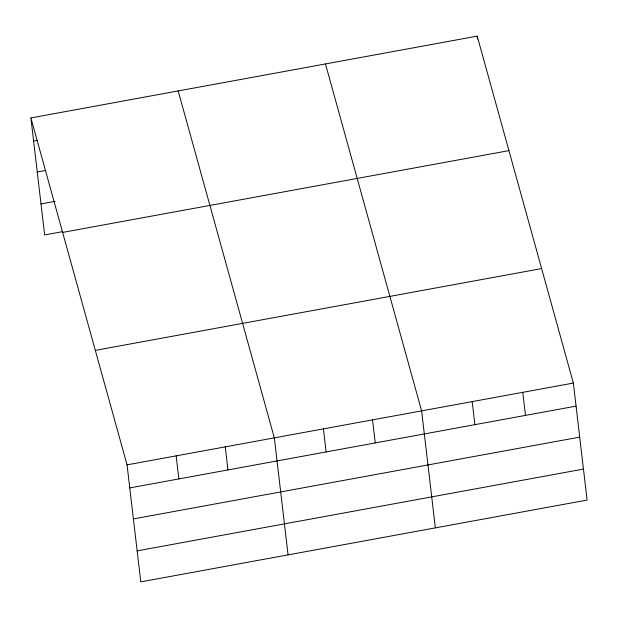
<?xml version="1.0" encoding="UTF-8"?>
<svg xmlns="http://www.w3.org/2000/svg" width="618" height="618" viewBox="0 0 618 618"><rect width="100%" height="100%" fill="white"/><g stroke="black" fill="none" stroke-linecap="round" stroke-linejoin="round"><path stroke-width="0.93" d="M30.9 117.93L477.204 36.13L573.357 383.067L587.1 500.07L140.796 581.87L127.053 464.867L30.9 117.93L44.643 234.933L62.58 231.65M33.611 140.997L37.389 140.301M37.25 171.997L45.747 170.437M41.004 203.932L55.164 201.337M62.627 232.422L508.931 150.622M95.319 350.375L541.623 268.575M127.053 464.867L573.357 383.067M129.765 487.926L576.061 406.126M133.403 518.927L579.707 437.127M137.157 550.87L583.462 469.07M325.462 63.94L421.615 410.877L435.358 527.88M178.177 90.939L274.33 437.868L288.073 554.871M522.774 392.337L525.485 415.396M477.204 36.13L477.529 38.895M472.191 401.607L474.902 424.674M372.523 419.877L375.226 442.936M323.423 428.877L326.134 451.936M225.238 446.868L227.949 469.935M176.145 455.868L178.857 478.935"/></g></svg>
